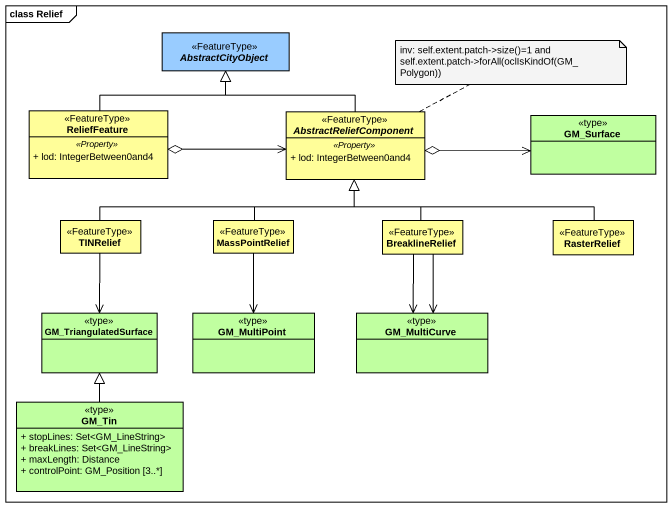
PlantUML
@startuml
mainframe class Relief
hide circle
hide empty members
skinparam classAttributeIconSize 0
abstract class AbstractCityObject <<FeatureType>> #99CCFF
class ReliefFeature <<FeatureType>> #FFFE99 {
  .. <<Property>> ..
  + lod: IntegerBetween0and4
}
abstract class AbstractReliefComponent <<FeatureType>> #FFFE99 {
  .. <<Property>> ..
  + lod: IntegerBetween0and4
}
class GM_Surface <<type>> #C0FFA0
class TINRelief <<FeatureType>> #FFFE99
class MassPointRelief <<FeatureType>> #FFFE99
class BreaklineRelief <<FeatureType>> #FFFE99
class RasterRelief <<FeatureType>> #FFFE99
class GM_TriangulatedSurface <<type>> #C0FFA0
class GM_MultiPoint <<type>> #C0FFA0
class GM_MultiCurve <<type>> #C0FFA0
class GM_Tin <<type>> #C0FFA0 {
  + stopLines: Set<GM_LineString>
  + breakLines: Set<GM_LineString>
  + maxLength: Distance
  + controlPoint: GM_Position [3..*]
}
ReliefFeature -up-|> AbstractCityObject
ReliefFeature o-right-> AbstractReliefComponent
AbstractReliefComponent -up-|> AbstractCityObject
GM_Surface <-left-o AbstractReliefComponent
TINRelief -right-|> AbstractReliefComponent
TINRelief --> GM_TriangulatedSurface
MassPointRelief -up-|> AbstractReliefComponent
MassPointRelief --> GM_MultiPoint
BreaklineRelief -up-|> AbstractReliefComponent
BreaklineRelief --> GM_MultiCurve
BreaklineRelief --> GM_MultiCurve
RasterRelief -left-|> AbstractReliefComponent
GM_Tin -up-|> GM_TriangulatedSurface
note right of AbstractReliefComponent
  inv: self.extent.patch->size()=1 and
  self.extent.patch->forAll(oclIsKindOf(GM_Polygon))
end note
@enduml
